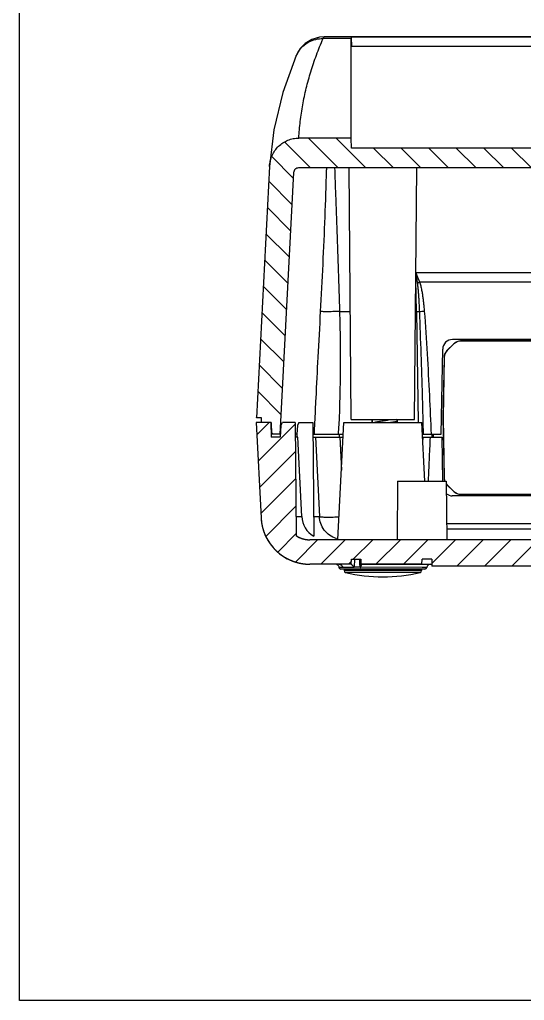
# Model space of a CAD drawing. Header units: millimetres. Extents: x -25 to 785, y -3301 to -3016.
# Drawn here: x 377.8 to 429.6, y -3300.8 to -3200.4 of the extents above; entities that cross this region are included whole.
import ezdxf

# ---------------------------------------------------------------- set-up
doc = ezdxf.new("R2010")
doc.units = ezdxf.units.MM

# ---------------------------------------------------------------- blocks, each defined once
blk = doc.blocks.new('*u4')
at = {"layer": 'Defpoints', "color": 2}
blk.add_lwpolyline([(-135.77, 94.941), (135.77, 94.941), (135.77, -94.941), (-135.77, -94.941)], close=True, dxfattribs=at)
blk = doc.blocks.new('u96')
h = blk.add_hatch()
h.set_pattern_fill('DEFAULT__2', color=5, scale=2, angle=135, style=0, pattern_type=0)
h.set_pattern_definition([(135, (-961.1553, -228.9474), (-1.4142136, -1.4142136), [])])
edge = h.paths.add_edge_path()
edge.add_line((-177.859, 59.152), (-178.862, 59.152))
edge.add_line((-178.862, 59.152), (-178.868, 59.652))
edge.add_line((-178.868, 59.652), (-179.386, 59.652))
edge.add_line((-178.038, 85.378), (-179.386, 59.652))
edge.add_spline(control_points=[(-178.038, 85.378), (-178.027, 85.573), (-177.971, 85.953), (-177.782, 86.504), (-177.495, 87.007), (-177.119, 87.447), (-176.668, 87.807), (-176.159, 88.075), (-175.605, 88.24), (-175.228, 88.277), (-175.036, 88.277)], knot_values=[0, 0, 0, 0, 0.125, 0.25, 0.375, 0.5, 0.625, 0.75, 0.875, 1, 1, 1, 1], degree=3, periodic=0)
edge.add_line((-169.662, 88.277), (-175.036, 88.277))
edge.add_line((-169.644, 87.258), (-169.662, 88.277))
edge.add_line((-81.18, 87.258), (-169.644, 87.258))
edge.add_line((-81.18, 87.258), (-81.162, 88.277))
edge.add_line((-75.788, 88.277), (-81.162, 88.277))
edge.add_spline(control_points=[(-75.788, 88.277), (-75.596, 88.277), (-75.217, 88.24), (-74.662, 88.074), (-74.151, 87.804), (-73.7, 87.442), (-73.326, 87.002), (-73.041, 86.501), (-72.852, 85.952), (-72.797, 85.572), (-72.786, 85.378)], knot_values=[0, 0, 0, 0, 0.125, 0.25, 0.375, 0.5, 0.625, 0.75, 0.875, 1, 1, 1, 1], degree=3, periodic=0)
edge.add_line((-72.786, 85.378), (-71.438, 59.652))
edge.add_line((-71.438, 59.652), (-71.956, 59.652))
edge.add_line((-71.956, 59.652), (-71.962, 59.152))
edge.add_line((-71.962, 59.152), (-72.965, 59.152))
edge.add_line((-72.986, 57.952), (-72.965, 59.152))
edge.add_line((-72.986, 57.952), (-73.853, 57.952))
edge.add_line((-75.256, 84.738), (-73.853, 57.952))
edge.add_spline(control_points=[(-75.256, 84.738), (-75.26, 84.805), (-75.291, 84.928), (-75.405, 85.092), (-75.571, 85.197), (-75.692, 85.221), (-75.757, 85.221)], knot_values=[0, 0, 0, 0, 0.25, 0.5, 0.75, 1, 1, 1, 1], degree=3, periodic=0)
edge.add_line((-75.757, 85.221), (-175.067, 85.221))
edge.add_spline(control_points=[(-175.067, 85.221), (-175.132, 85.221), (-175.253, 85.197), (-175.419, 85.092), (-175.533, 84.928), (-175.564, 84.805), (-175.568, 84.738)], knot_values=[0, 0, 0, 0, 0.25, 0.5, 0.75, 1, 1, 1, 1], degree=3, periodic=0)
edge.add_line((-175.568, 84.738), (-176.971, 57.952))
edge.add_line((-176.971, 57.952), (-177.838, 57.952))
edge.add_line((-177.838, 57.952), (-177.859, 59.152))
at = {"color": 7}
for p, q in [((-172.448, 98.652), (-172.907, 98.616)), ((-169.662, 98.468), (-172.546, 98.468)), ((-78.376, 98.652), (-172.448, 98.652)), ((-169.662, 88.277), (-169.662, 98.468)), ((-169.661, 98.617), (-169.644, 97.654)), ((-81.163, 98.617), (-169.661, 98.617)), ((-81.18, 97.654), (-169.644, 97.654)), ((-175.3, 96.713), (-175.299, 96.715)), ((-169.662, 88.277), (-175.036, 88.277)), ((-169.662, 88.277), (-175.036, 88.277)), ((-169.644, 87.258), (-169.662, 88.277)), ((-169.644, 87.258), (-169.662, 88.277)), ((-81.18, 87.258), (-169.644, 87.258)), ((-81.18, 87.258), (-169.644, 87.258)), ((-178.038, 85.378), (-179.386, 59.652)), ((-178.038, 85.378), (-179.386, 59.652)), ((-175.568, 84.738), (-176.971, 57.952)), ((-175.568, 84.738), (-176.971, 57.952)), ((-75.757, 85.221), (-175.067, 85.221)), ((-75.757, 85.221), (-175.067, 85.221)), ((-169.662, 59.452), (-169.887, 85.221)), ((-163.162, 59.452), (-162.937, 85.221)), ((-163.05, 74.53), (-87.774, 74.53)), ((-162.981, 70.52), (-163.037, 73.768)), ((-162.657, 73.543), (-88.167, 73.543)), ((-170.825, 70.521), (-169.759, 70.521)), ((-163.065, 70.52), (-162.981, 70.52)), ((-162.981, 70.52), (-162.783, 59.152)), ((-91.543, 67.652), (-159.281, 67.652)), ((-158.436, 67.488), (-158.442, 67.502)), ((-92.382, 67.502), (-158.442, 67.502)), ((-92.388, 67.488), (-158.436, 67.488)), ((-160.433, 57.952), (-160.28, 66.669)), ((-159.143, 67.215), (-159.846, 66.524)), ((-159.832, 66.518), (-159.846, 66.524)), ((-159.137, 67.201), (-159.832, 66.518)), ((-159.137, 67.201), (-159.143, 67.215)), ((-160.145, 65.828), (-160.253, 59.669)), ((-160.131, 65.822), (-160.239, 59.669)), ((-160.131, 65.822), (-160.145, 65.828)), ((-178.868, 59.652), (-179.386, 59.652)), ((-178.868, 59.652), (-179.386, 59.652)), ((-178.862, 59.152), (-178.868, 59.652)), ((-178.862, 59.152), (-178.868, 59.652)), ((-169.662, 59.452), (-163.162, 59.452)), ((-167.512, 59.452), (-167.512, 59.152)), ((-167.512, 59.152), (-167.512, 59.452)), ((-164.942, 59.387), (-165.052, 59.452)), ((-164.912, 59.352), (-164.942, 59.387)), ((-164.942, 59.217), (-164.912, 59.252)), ((-164.912, 59.252), (-164.912, 59.352)), ((-160.239, 59.669), (-160.253, 59.669)), ((-160.253, 59.634), (-160.145, 53.476)), ((-160.239, 59.634), (-160.253, 59.634)), ((-160.239, 59.634), (-160.131, 53.481)), ((-179.412, 59.152), (-178.9, 49.39)), ((-177.909, 59.152), (-179.412, 59.152)), ((-179.412, 59.152), (-178.9, 49.39)), ((-177.859, 59.152), (-179.412, 59.152)), ((-177.859, 59.152), (-178.862, 59.152)), ((-177.909, 59.152), (-177.882, 57.652)), ((-177.909, 59.152), (-177.882, 57.652)), ((-177.838, 57.952), (-177.859, 59.152)), ((-177.859, 59.152), (-177.838, 57.952)), ((-176.866, 58.866), (-176.93, 57.652)), ((-176.866, 58.866), (-176.93, 57.652)), ((-176.866, 58.866), (-176.701, 59.152)), ((-176.866, 58.866), (-176.701, 59.152)), ((-175.412, 59.152), (-176.701, 59.152)), ((-175.412, 59.152), (-176.701, 59.152)), ((-175.412, 59.152), (-175.311, 47.583)), ((-175.412, 59.152), (-175.311, 47.583)), ((-175.183, 58.866), (-175.231, 57.952)), ((-175.018, 59.152), (-175.183, 58.866)), ((-175.018, 59.152), (-173.612, 59.152)), ((-173.612, 59.152), (-173.51, 47.51)), ((-171.04, 47.171), (-170.412, 59.152)), ((-170.412, 59.152), (-162.412, 59.152)), ((-165.052, 59.152), (-164.942, 59.217)), ((-162.098, 53.152), (-162.412, 59.152)), ((-162.31, 59.155), (-162.277, 57.952)), ((-176.93, 57.652), (-177.882, 57.652)), ((-176.93, 57.652), (-177.882, 57.652)), ((-176.971, 57.952), (-177.838, 57.952)), ((-176.914, 57.952), (-177.838, 57.952)), ((-175.231, 57.952), (-175.402, 57.952)), ((-175.147, 57.652), (-175.399, 57.652)), ((-175.231, 57.952), (-175.247, 57.652)), ((-174.72, 49.521), (-175.147, 57.652)), ((-173.602, 57.952), (-170.475, 57.952)), ((-173.599, 57.652), (-170.491, 57.652)), ((-173.311, 57.652), (-172.925, 49.521)), ((-170.898, 57.952), (-170.898, 57.652)), ((-170.827, 57.652), (-170.667, 54.288)), ((-162.349, 57.952), (-160.433, 57.952)), ((-162.333, 57.652), (-160.386, 57.652)), ((-162.314, 57.652), (-162.321, 57.403)), ((-161.391, 57.953), (-161.386, 57.652)), ((-161.273, 57.952), (-161.268, 57.652)), ((-161.253, 57.952), (-161.247, 57.652)), ((-160.386, 57.652), (-160.307, 53.152)), ((-160.131, 53.481), (-160.145, 53.476)), ((-164.912, 53.152), (-164.964, 47.152)), ((-164.912, 53.152), (-159.912, 53.152)), ((-159.912, 53.152), (-159.86, 47.152)), ((-159.832, 52.786), (-159.846, 52.78)), ((-159.846, 52.78), (-159.143, 52.089)), ((-159.832, 52.786), (-159.137, 52.103)), ((-91.526, 51.652), (-159.298, 51.652)), ((-159.137, 52.103), (-159.143, 52.089)), ((-158.436, 51.816), (-158.442, 51.802)), ((-158.442, 51.802), (-92.382, 51.802)), ((-158.436, 51.816), (-92.388, 51.816)), ((-175.328, 49.521), (-174.72, 49.521)), ((-173.528, 49.521), (-172.925, 49.521)), ((-159.874, 48.807), (-147.161, 48.806)), ((-159.869, 48.271), (-147.179, 48.271)), ((-76.917, 47.152), (-173.907, 47.152)), ((-76.917, 47.152), (-173.907, 47.152)), ((-169.662, 44.652), (-173.907, 44.652)), ((-169.662, 44.652), (-173.907, 44.652)), ((-169.662, 44.652), (-169.636, 45.152)), ((-169.662, 44.652), (-169.636, 45.152)), ((-169.636, 45.152), (-168.688, 45.152)), ((-169.636, 45.152), (-168.688, 45.152)), ((-169.308, 45.152), (-169.347, 44.348)), ((-168.743, 44.348), (-169.347, 44.348)), ((-168.762, 44.727), (-168.783, 45.152)), ((-168.743, 44.348), (-168.762, 44.727)), ((-168.688, 45.152), (-168.662, 44.652)), ((-168.688, 45.152), (-168.662, 44.652)), ((-162.412, 44.652), (-168.662, 44.652)), ((-168.662, 44.652), (-161.403, 44.652)), ((-168.656, 44.528), (-168.66, 44.618)), ((-162.389, 44.319), (-168.66, 44.334)), ((-162.412, 44.652), (-162.403, 45.152)), ((-162.412, 44.652), (-162.403, 45.152)), ((-161.412, 45.152), (-162.403, 45.152)), ((-161.412, 45.152), (-162.403, 45.152)), ((-161.911, 44.319), (-162.389, 44.319)), ((-161.412, 45.152), (-161.4, 44.452)), ((-161.412, 45.152), (-161.4, 44.452)), ((-140.412, 44.452), (-161.4, 44.452)), ((-89.424, 44.452), (-161.4, 44.452)), ((-162.109, 44.152), (-170.715, 44.152)), ((-170.386, 44.152), (-170.383, 44.005)), ((-170.386, 44.152), (-170.383, 44.005)), ((-162.441, 44.005), (-170.383, 44.005)), ((-162.593, 43.815), (-170.231, 43.815)), ((-162.438, 44.152), (-162.441, 44.005)), ((-162.438, 44.152), (-162.441, 44.005))]:
    blk.add_line(p, q, dxfattribs=at)
at = {"color": 5}
for p, q in [((-179.346, 57.887), (-178.081, 59.152)), ((-179.205, 55.2), (-175.411, 58.994)), ((-179.064, 52.512), (-175.386, 56.19)), ((-178.923, 49.825), (-175.362, 53.386)), ((-178.42, 47.499), (-175.337, 50.582)), ((-177.201, 45.89), (-175.313, 47.778)), ((-175.387, 44.876), (-173.111, 47.152)), ((-172.782, 44.652), (-170.282, 47.152)), ((-169.454, 45.152), (-167.454, 47.152)), ((-167.125, 44.652), (-164.625, 47.152)), ((-164.297, 44.652), (-161.797, 47.152)), ((-161.404, 44.716), (-158.969, 47.152)), ((-158.84, 44.452), (-156.14, 47.152)), ((-156.012, 44.452), (-153.312, 47.152)), ((-153.183, 44.452), (-150.483, 47.152)), ((-169.954, 44.652), (-169.646, 44.96))]:
    blk.add_line(p, q, dxfattribs=at)
at = {"color": 7}
for points in [[(-172.907, 98.616), (-173.706, 98.376), (-174.388, 97.947), (-174.881, 97.433), (-175.189, 96.947), (-175.3, 96.713)], [(-175.299, 96.715), (-176.686, 92.955), (-177.608, 89.129), (-178.038, 85.378)], [(-171.161, 44.652), (-171.095, 44.619), (-171.005, 44.54)], [(-171.005, 44.54), (-170.935, 44.418), (-170.914, 44.329)]]:
    blk.add_lwpolyline(points, dxfattribs=at)
for centre, radius, start, end in [((-172.661, 95.573), 2.874, 148.85181, 156.59712), ((-172.672, 95.58), 2.861, 147.34777, 148.84829), ((-180.566, 123.727), 53.283, 289.37257, 289.6396), ((-165.979, 119.682), 49.271, 273.84133, 274.43018), ((-159.281, 66.652), 1, 90, 179), ((-159.298, 52.652), 1, 232.22982, 270), ((-173.907, 49.652), 5, 183, 270), ((-172.224, 49.653), 2.499, 183.03153, 239.02541), ((-173.907, 49.652), 2.5, 235.83965, 270), ((-170.443, 49.625), 2.472, 252.31105, 256.18302), ((-170.715, 44.352), 0.2, 186.58714, 270), ((-162.109, 44.352), 0.2, 270, 350.40593), ((-161.517, 44.252), 0.4, 90, 170.40593), ((-170.183, 44.009), 0.2, 181, 256.18294), ((-166.412, 59.343), 15.991, 256.18294, 283.81706), ((-162.641, 44.009), 0.2, 283.81706, 359)]:
    blk.add_arc(centre, radius, start, end, dxfattribs=at)
for centre, major_axis, ratio, start_param, end_param in [((-169.484, 88.652), (-0.175, 10), 0.0033919, 0.0837041, 0.191927), ((-158.442, 66.502), (-0.379, 0.926), 0.9998222, -0.3882734, 0.3882734), ((-158.436, 66.488), (-0.379, 0.926), 0.9998222, -0.3882734, 0.3882734), ((-159.145, 65.811), (0.919, -0.395), 0.9998222, 2.7533192, 3.5298661), ((-159.131, 65.805), (-0.919, 0.395), 0.9998222, -0.3882734, 0.3882734), ((-159.253, 59.652), (1, 0), 0.9998476, 3.124142, 3.1590433), ((-159.239, 59.652), (1, 0), 0.9998476, 3.124142, 3.1590433), ((-159.145, 53.493), (0.919, 0.395), 0.9998222, 2.7533192, 3.0864631), ((-159.131, 53.499), (-0.919, -0.395), 0.9998222, 5.8949119, 6.2345749), ((-159.131, 53.499), (-0.919, -0.395), 0.9998222, 0.2626488, 0.3882734), ((-159.145, 53.493), (0.919, 0.395), 0.9998222, -2.8559457, -2.7533192), ((-158.442, 52.802), (0.379, 0.926), 0.9998222, -3.5298661, -2.7533192), ((-158.436, 52.816), (-0.379, -0.926), 0.9998222, -0.3882734, 0.3882734)]:
    blk.add_ellipse(centre, major_axis=major_axis, ratio=ratio, start_param=start_param, end_param=end_param, dxfattribs=at)
for points, start_tangent, end_tangent in [([(-175.082, 97.123), (-174.62, 97.677), (-174.008, 98.115), (-173.302, 98.384), (-172.546, 98.468)], (0.5395362, 0.8419624), (0.9998759, -0.0157543)), ([(-175.036, 88.277), (-174.886, 89.978), (-174.631, 91.678), (-174.269, 93.377), (-173.801, 95.075), (-173.226, 96.773), (-172.546, 98.468)], (0.05641, 0.9984077), (0.3971704, 0.9177449)), ([(-172.546, 98.468), (-172.518, 98.548), (-172.491, 98.606), (-172.465, 98.64), (-172.439, 98.652)], (0.2899361, 0.957046), (1, 0.0000044)), ([(-178.038, 85.378), (-177.954, 85.95), (-177.766, 86.496), (-177.48, 86.997), (-177.107, 87.434), (-176.659, 87.792), (-176.152, 88.058), (-175.603, 88.222), (-175.036, 88.277)], (0.052336, 0.9986295), (1, 0)), ([(-178.038, 85.378), (-177.954, 85.95), (-177.766, 86.496), (-177.48, 86.997), (-177.107, 87.434), (-176.659, 87.792), (-176.152, 88.058), (-175.603, 88.222), (-175.036, 88.277)], (0.0523559, 0.9986285), (1, 0)), ([(-175.067, 85.221), (-175.251, 85.186), (-175.411, 85.082), (-175.522, 84.925), (-175.568, 84.738)], (-1, 0), (-0.052336, -0.9986295)), ([(-175.067, 85.221), (-175.251, 85.186), (-175.411, 85.082), (-175.522, 84.925), (-175.568, 84.738)], (-1, 0), (-0.0523573, -0.9986284)), ([(-172.797, 70.521), (-172.343, 80.207), (-172.181, 84.994), (-172.174, 85.221)], (0.0549336, 0.99849), (0.0287245, 0.9995874)), ([(-170.825, 70.521), (-170.955, 74.672), (-171.097, 78.662), (-171.234, 82.456), (-171.327, 85.221)], (-0.0279678, 0.9996088), (-0.0314446, 0.9995055)), ([(-163.032, 74.404), (-163, 74.191), (-162.947, 73.835), (-162.891, 73.46)], (0.1471644, -0.989112), (0.1452591, -0.9893937)), ([(-163.031, 74.481), (-162.926, 74.218), (-162.794, 73.889), (-162.657, 73.543)], (0.3690727, -0.9294005), (0.3652642, -0.9309039)), ([(-162.891, 73.46), (-162.842, 73.06), (-162.802, 72.649), (-162.77, 72.241), (-162.744, 71.839), (-162.72, 71.433), (-162.699, 71.003), (-162.678, 70.522)], (0.1434373, -0.9896594), (0.0401077, -0.9991954)), ([(-162.657, 73.543), (-162.537, 73.136), (-162.443, 72.719), (-162.37, 72.303), (-162.31, 71.895), (-162.26, 71.483), (-162.215, 71.046), (-162.173, 70.559)], (0.3250151, -0.9457088), (0.076871, -0.997041)), ([(-173.383, 59.141), (-173.261, 61.655), (-173.048, 65.833), (-172.797, 70.521)], (0.0471598, 0.9988874), (0.0549933, 0.9984867)), ([(-170.825, 70.521), (-171.538, 70.505), (-171.864, 70.5), (-172.156, 70.499), (-172.401, 70.5), (-172.593, 70.505), (-172.727, 70.512), (-172.797, 70.521)], (-0.9995833, -0.028866), (-0.9585283, 0.2849975)), ([(-170.963, 57.952), (-170.908, 58.921), (-170.754, 64.722), (-170.764, 67.622), (-170.825, 70.521)], (0.0624781, 0.9980463), (-0.0289178, 0.9995818)), ([(-162.981, 70.521), (-162.824, 70.523), (-162.678, 70.522)], (0.9998485, 0.0174046), (0.9999125, -0.0132278)), ([(-162.678, 70.522), (-162.52, 66.151), (-162.388, 61.92), (-162.31, 59.155)], (0.039814, -0.9992071), (0.0276439, -0.9996178)), ([(-162.173, 70.559), (-161.879, 66.175), (-161.65, 61.931), (-161.467, 57.952)], (0.0769187, -0.9970374), (0.0427586, -0.9990854)), ([(-165.61, 59.451), (-165.681, 59.435), (-165.869, 59.398), (-166.083, 59.361), (-166.311, 59.324), (-166.538, 59.288), (-166.76, 59.251), (-166.97, 59.215), (-167.155, 59.178), (-167.264, 59.153)], (-0.9742734, -0.2253692), (-0.9693585, -0.2456505)), ([(-165.792, 59.152), (-165.594, 59.178), (-165.358, 59.213), (-165.165, 59.249), (-165.023, 59.284), (-164.937, 59.32), (-164.912, 59.352)], (0.9919526, 0.1266101), (0.1386677, 0.990339)), ([(-173.438, 57.952), (-173.383, 59.141)], (0.0458468, 0.9989485), (0.0471598, 0.9988874)), ([(-165.152, 59.152), (-165.023, 59.184), (-164.941, 59.217)], (0.9736515, 0.228041), (0.8089456, 0.5878835)), ([(-161.577, 57.652), (-161.63, 56.465), (-161.681, 55.338), (-161.728, 54.264), (-161.774, 53.246), (-161.778, 53.152)], (-0.0446902, -0.9990009), (-0.0450206, -0.9989861)), ([(-178.9, 49.39), (-178.897, 49.336), (-178.894, 49.282), (-178.889, 49.228), (-178.884, 49.174), (-178.879, 49.119), (-178.873, 49.065), (-178.866, 49.01), (-178.858, 48.955), (-178.85, 48.9), (-178.842, 48.845), (-178.832, 48.789), (-178.822, 48.734), (-178.812, 48.678), (-178.8, 48.623), (-178.788, 48.567), (-178.776, 48.512), (-178.762, 48.456), (-178.748, 48.4), (-178.733, 48.344), (-178.718, 48.288), (-178.702, 48.233), (-178.685, 48.177), (-178.667, 48.121), (-178.649, 48.066), (-178.63, 48.01), (-178.61, 47.954), (-178.59, 47.899), (-178.569, 47.844), (-178.547, 47.788), (-178.524, 47.733), (-178.501, 47.678), (-178.477, 47.623), (-178.453, 47.568), (-178.427, 47.514), (-178.401, 47.46), (-178.374, 47.405), (-178.347, 47.351), (-178.318, 47.298), (-178.289, 47.244), (-178.26, 47.191), (-178.229, 47.138), (-178.198, 47.086), (-178.167, 47.033), (-178.134, 46.981), (-178.101, 46.929), (-178.067, 46.878), (-178.033, 46.827), (-177.998, 46.776), (-177.962, 46.726), (-177.925, 46.676), (-177.888, 46.627), (-177.85, 46.577), (-177.812, 46.529), (-177.773, 46.481), (-177.733, 46.433), (-177.693, 46.385), (-177.652, 46.339), (-177.61, 46.292), (-177.568, 46.246), (-177.526, 46.201), (-177.482, 46.156), (-177.438, 46.112), (-177.394, 46.068), (-177.349, 46.025), (-177.304, 45.982), (-177.258, 45.94), (-177.211, 45.899), (-177.164, 45.858), (-177.117, 45.818), (-177.069, 45.778), (-177.02, 45.739), (-176.971, 45.701), (-176.922, 45.663), (-176.872, 45.626), (-176.822, 45.589), (-176.771, 45.553), (-176.72, 45.518), (-176.669, 45.484), (-176.617, 45.45), (-176.565, 45.417), (-176.512, 45.384), (-176.46, 45.352), (-176.407, 45.321), (-176.353, 45.291), (-176.3, 45.261), (-176.246, 45.232), (-176.191, 45.204), (-176.137, 45.177), (-176.082, 45.15), (-176.027, 45.124), (-175.972, 45.098), (-175.917, 45.074), (-175.861, 45.05), (-175.806, 45.026), (-175.75, 45.004), (-175.694, 44.982), (-175.638, 44.961), (-175.582, 44.941), (-175.526, 44.921), (-175.469, 44.902), (-175.413, 44.884), (-175.356, 44.866), (-175.3, 44.85), (-175.243, 44.834), (-175.187, 44.818), (-175.13, 44.804), (-175.074, 44.79), (-175.017, 44.777), (-174.961, 44.764), (-174.904, 44.752), (-174.848, 44.741), (-174.791, 44.731), (-174.735, 44.721), (-174.679, 44.712), (-174.623, 44.703), (-174.567, 44.696), (-174.511, 44.688), (-174.455, 44.682), (-174.4, 44.676), (-174.344, 44.671), (-174.289, 44.666), (-174.234, 44.663), (-174.179, 44.659), (-174.124, 44.657), (-174.07, 44.655), (-174.015, 44.653), (-173.961, 44.652), (-173.907, 44.652)], (0.052336, -0.9986295), (1, 0)), ([(-171.194, 47.269), (-171.88, 47.613), (-172.426, 48.145), (-172.782, 48.807), (-172.925, 49.521)], (-0.9526974, 0.3039204), (-0.0520841, 0.9986427)), ([(-172.925, 49.521), (-172.746, 49.492), (-172.368, 49.477), (-171.826, 49.477), (-171.164, 49.492), (-170.918, 49.501)], (0.9047129, -0.4260218), (0.9993104, 0.0371306)), ([(-175.311, 47.583), (-175.292, 47.57), (-175.273, 47.558), (-175.253, 47.545), (-175.234, 47.533), (-175.214, 47.521), (-175.195, 47.509), (-175.175, 47.497), (-175.155, 47.485), (-175.135, 47.474), (-175.114, 47.463), (-175.094, 47.451), (-175.073, 47.441), (-175.053, 47.43), (-175.032, 47.419), (-175.011, 47.409), (-174.99, 47.399), (-174.969, 47.389), (-174.948, 47.379), (-174.927, 47.369), (-174.905, 47.36), (-174.884, 47.35), (-174.862, 47.341), (-174.84, 47.333), (-174.819, 47.324), (-174.797, 47.315), (-174.775, 47.307), (-174.753, 47.299), (-174.731, 47.291), (-174.709, 47.284), (-174.686, 47.276), (-174.664, 47.269), (-174.642, 47.262), (-174.619, 47.255), (-174.597, 47.249), (-174.574, 47.242), (-174.551, 47.236), (-174.529, 47.23), (-174.506, 47.225), (-174.483, 47.219), (-174.46, 47.214), (-174.437, 47.209), (-174.415, 47.204), (-174.392, 47.199), (-174.369, 47.195), (-174.346, 47.191), (-174.323, 47.187), (-174.3, 47.183), (-174.276, 47.179), (-174.253, 47.176), (-174.23, 47.173), (-174.207, 47.17), (-174.184, 47.167), (-174.161, 47.165), (-174.138, 47.163), (-174.115, 47.161), (-174.092, 47.159), (-174.069, 47.157), (-174.045, 47.156), (-174.022, 47.155), (-173.999, 47.154), (-173.976, 47.153), (-173.953, 47.152), (-173.93, 47.152), (-173.907, 47.152)], (0.8274693, -0.5615109), (1, 0)), ([(-170.822, 44.323), (-170.914, 44.329)], (-0.9762272, -0.2167499), (-0.1204914, 0.9927144)), ([(-170.909, 44.652), (-170.744, 44.609), (-170.614, 44.489), (-170.547, 44.319)], (1, 0), (0.1534559, -0.9881555)), ([(-170.547, 44.319), (-170.822, 44.323)], (-1, 0.0000298), (-0.9762272, -0.2167499)), ([(-169.347, 44.325), (-169.828, 44.319), (-170.231, 44.319), (-170.547, 44.319)], (-1, 0.0000044), (-1, 0)), ([(-169.347, 44.325), (-169.372, 44.343), (-169.394, 44.367), (-169.417, 44.396), (-169.442, 44.427), (-169.47, 44.461), (-169.502, 44.497), (-169.537, 44.534), (-169.575, 44.571), (-169.614, 44.606), (-169.662, 44.648)], (-0.8606491, 0.5091985), (0.0523359, 0.9986295)), ([(-168.657, 44.492), (-168.664, 44.457), (-168.674, 44.424), (-168.686, 44.393), (-168.701, 44.366), (-168.718, 44.343), (-168.742, 44.332)], (-0.1220648, -0.9925221), (-1, 0)), ([(-168.742, 44.34), (-168.706, 44.319), (-168.66, 44.334)], (0.7466453, -0.6652224), (0.221731, 0.9751079)), ([(-168.656, 44.528), (-168.657, 44.492)], (0.052336, -0.9986295), (-0.1220648, -0.9925221))]:
    blk.add_spline(points, degree=3, dxfattribs=dict(at, start_tangent=start_tangent, end_tangent=end_tangent))
at = {"layer": 'Defpoints', "xscale": 1.5, "yscale": 1.5, "zscale": 1.5}
blk.add_blockref('*u4', (0, 142.412), dxfattribs=at)

msp = doc.modelspace()

# ---------------------------------------------------------------- block references
msp.add_blockref('u96', (581.48, -3300.84))

doc.saveas('drawing.dxf')
